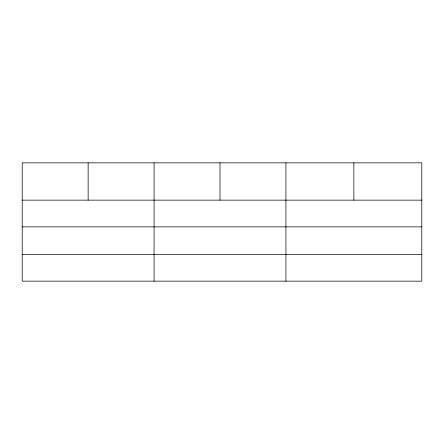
<?xml version="1.0" encoding="UTF-8"?>
<svg xmlns="http://www.w3.org/2000/svg" width="444" height="444" viewBox="0 0 444 444"><rect width="100%" height="100%" fill="white"/><g stroke="black" fill="none" stroke-linecap="round" stroke-linejoin="round"><path stroke-width="0.67" d="M421.8 226.873L421.8 162.848L22.2 162.848L22.2 281.152L421.8 281.152L421.8 226.873L22.2 226.873M22.2 200.139L421.8 200.139M22.2 254.418L421.8 254.418M353.868 162.848L353.868 200.139M285.936 162.848L285.936 281.152M220.002 162.848L220.002 200.139M154.068 162.848L154.068 281.152M88.134 162.848L88.134 200.139"/></g></svg>
